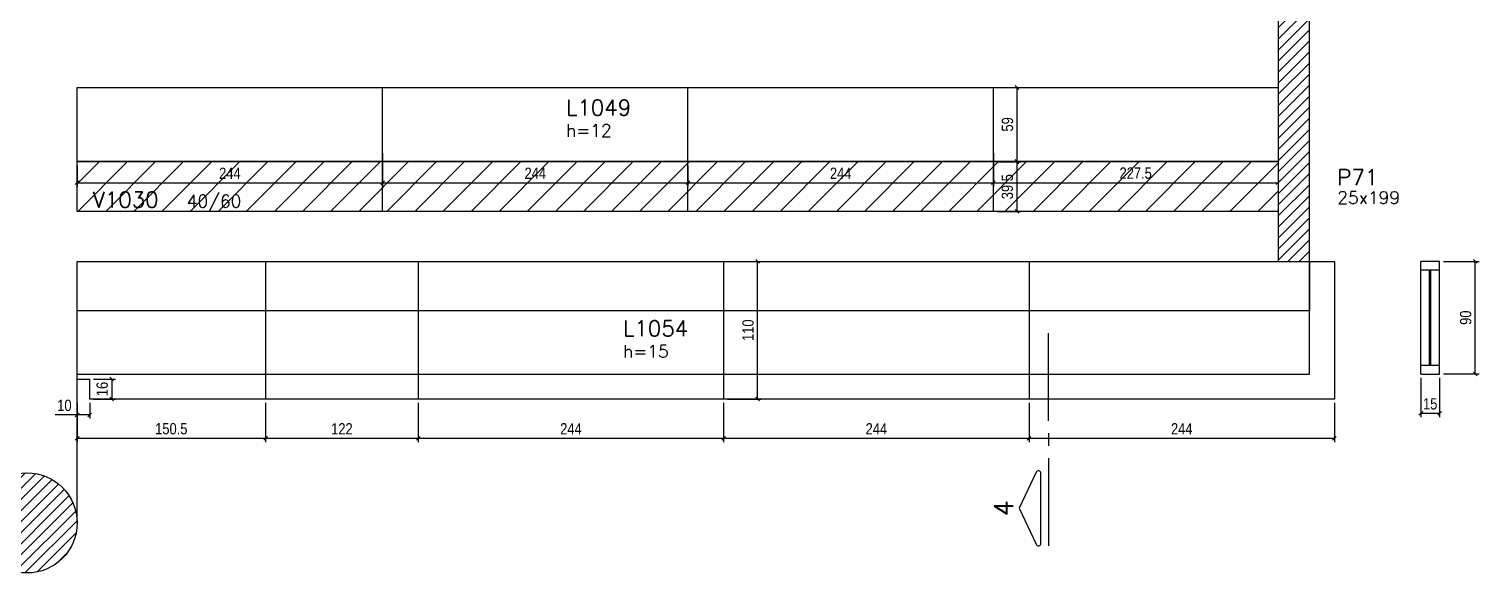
# Model space of a CAD drawing. Extents: x 1860 to 8661, y -614 to 3008.
# Drawn here: x 6152 to 7310, y 31 to 466 of the extents above; entities that cross this region are included whole.
import ezdxf
from ezdxf.enums import TextEntityAlignment as Align

# ---------------------------------------------------------------- set-up
doc = ezdxf.new("R2010")
doc.units = 0
doc.linetypes.add('DASHED', pattern=[0.75, 0.5, -0.25])
for name, color, linetype in [('242', 12, 'Continuous'), ('COTA', 241, 'Continuous'), ('F-AUX-RED', 1, 'Continuous'), ('F-CORTE-INDICAÇÃO', 4, 'Continuous'), ('F-LAJES', 3, 'Continuous'), ('F-LAJES-DIM', 2, 'Continuous'), ('F-LAJES-NOME', 4, 'Continuous'), ('F-PILARES-DIM', 172, 'Continuous'), ('F-PILARES-HACH', 174, 'Continuous'), ('F-PILARES-NOME', 170, 'Continuous'), ('F-PILARES-S', 170, 'Continuous'), ('F-VIGAS', 3, 'Continuous'), ('F-VIGAS-DIM', 2, 'Continuous'), ('F-VIGAS-NOME', 4, 'Continuous'), ('Painéis', 200, 'Continuous'), ('SARR_2.2x7', 40, 'Continuous')]:
    doc.layers.add(name, color=color, linetype=linetype)
doc.layers.add('Hachura', color=251, linetype='Continuous', lineweight=9)
doc.styles.add('COTA TECNICA-50', font='techl___.ttf', dxfattribs={"height": 9})
doc.styles.add('MCP', font='romans.shx')
doc.styles.add('ROMANS', font='romans.shx')
doc.dimstyles.new('COTA PAINEL-50', dxfattribs={"dimtxt": 9, "dimasz": 3, "dimexe": 3, "dimexo": 3, "dimgap": 3, "dimtad": 1, "dimdec": 1, "dimzin": 12, "dimdsep": 46, "dimtxsty": 'COTA TECNICA-50', "dimblk1": 'OBLIQUE', "dimblk2": 'OBLIQUE', "dimsah": 1, "dimcen": 0.9, "dimclrd": 4, "dimclre": 4, "dimclrt": 240, "dimadec": 1, "dimazin": 3, "dimtfac": 1, "dimtdec": 1, "dimtmove": 0, "dimatfit": 3, "dimfxl": 1, "dimtolj": 1, "dimtzin": 12, "dimarcsym": 0})
pattern_1 = [(45, (3915.0974, 555.858), (-4.419417, 4.419417), [])]

# ---------------------------------------------------------------- blocks, each defined once
blk = doc.blocks.new('*U8')
at = {"layer": 'F-CORTE-INDICAÇÃO'}
for p, q in [((-100, 0), (-170, 0)), ((-80, 0), (-90, 0)), ((-70, 0), (0, 0))]:
    blk.add_line(p, q, dxfattribs=at)
blk.add_lwpolyline([(-112, 6, 0.802585), (-111.2, 9.8), (-140, 23.3), (-168.8, 9.8, 0.802585), (-168, 6)], format="xyb", close=True, dxfattribs=at)
at = {"layer": 'F-CORTE-INDICAÇÃO', "style": 'ROMANS'}
blk.add_attdef('CORTE', text='', height=15, dxfattribs=at).set_placement((-140, 35.8), align=Align.MIDDLE_CENTER)
at = {"layer": 'F-CORTE-INDICAÇÃO', "color": 2, "style": 'ROMANS'}
blk.add_attdef('FOLHA', text='', height=12, dxfattribs=at).set_placement((-140, -10), align=Align.MIDDLE_CENTER)
blk = doc.blocks.new('_Oblique')
at = {"color": 0, "linetype": 'ByBlock', "lineweight": -2}
blk.add_line((-0.5, -0.5), (0.5, 0.5), dxfattribs=at)
blk = doc.blocks.new('*D244')
at = {"layer": 'COTA', "color": 4, "lineweight": -2, "transparency": 16777216}
for p, q in [((6434.1, 366.9), (6434.1, 340.3)), ((6190.1, 356.9), (6190.1, 340.3)), ((6190.1, 343.3), (6434.1, 343.3))]:
    blk.add_line(p, q, dxfattribs=at)
at = {"layer": 'Defpoints', "color": 0, "transparency": 16777216}
for p in [(6190.1, 359.9), (6434.1, 369.9), (6434.1, 343.3)]:
    blk.add_point(p, dxfattribs=at)
at = {"layer": 'COTA', "color": 4, "lineweight": -2, "transparency": 16777216, "xscale": 3, "yscale": 3, "zscale": 3, "rotation": 180}
blk.add_blockref('_Oblique', (6190.1, 343.3), dxfattribs=at)
at = {"layer": 'COTA', "color": 4, "lineweight": -2, "transparency": 16777216, "xscale": 3, "yscale": 3, "zscale": 3}
blk.add_blockref('_Oblique', (6434.1, 343.3), dxfattribs=at)
at = {"layer": 'COTA', "color": 240, "transparency": 16777216, "insert": (6312.1, 350.8), "char_height": 9, "attachment_point": 5, "style": 'COTA TECNICA-50'}
blk.add_mtext('\\A1;244', dxfattribs=at)
blk = doc.blocks.new('*D245')
at = {"layer": 'COTA', "color": 4, "lineweight": -2, "transparency": 16777216}
for p, q in [((6925.1, 419.4), (6944, 419.4)), ((6941, 360.4), (6941, 419.4)), ((6925.1, 360.4), (6944, 360.4))]:
    blk.add_line(p, q, dxfattribs=at)
at = {"layer": 'Defpoints', "color": 0, "transparency": 16777216}
for p in [(6922.1, 419.4), (6941, 419.4), (6922.1, 360.4)]:
    blk.add_point(p, dxfattribs=at)
at = {"layer": 'COTA', "color": 4, "lineweight": -2, "transparency": 16777216, "xscale": 3, "yscale": 3, "zscale": 3}
for p, rotation in [((6941, 419.4), 90), ((6941, 360.4), 270)]:
    blk.add_blockref('_Oblique', p, dxfattribs=dict(at, rotation=rotation))
at = {"layer": 'COTA', "color": 240, "transparency": 16777216, "insert": (6933.4, 389.9), "char_height": 9, "attachment_point": 5, "rotation": 90, "style": 'COTA TECNICA-50'}
blk.add_mtext('\\A1;59', dxfattribs=at)
blk = doc.blocks.new('*D246')
at = {"layer": 'COTA', "color": 4, "lineweight": -2, "transparency": 16777216}
for p, q in [((6925.1, 359.9), (6944, 359.9)), ((6941, 320.4), (6941, 359.9)), ((6925.1, 320.4), (6944, 320.4))]:
    blk.add_line(p, q, dxfattribs=at)
at = {"layer": 'Defpoints', "color": 0, "transparency": 16777216}
for p in [(6922.1, 359.9), (6941, 359.9), (6922.1, 320.4)]:
    blk.add_point(p, dxfattribs=at)
at = {"layer": 'COTA', "color": 4, "lineweight": -2, "transparency": 16777216, "xscale": 3, "yscale": 3, "zscale": 3}
for p, rotation in [((6941, 359.9), 90), ((6941, 320.4), 270)]:
    blk.add_blockref('_Oblique', p, dxfattribs=dict(at, rotation=rotation))
at = {"layer": 'COTA', "color": 240, "transparency": 16777216, "insert": (6933.3, 340.1), "char_height": 9, "attachment_point": 5, "rotation": 90, "style": 'COTA TECNICA-50'}
blk.add_mtext('\\A1;39.5', dxfattribs=at)
blk = doc.blocks.new('*D247')
at = {"layer": 'COTA', "color": 4, "lineweight": -2, "transparency": 16777216}
for p, q in [((6922.1, 366.9), (6922.1, 340.3)), ((7149.6, 356.9), (7149.6, 340.3)), ((6922.1, 343.3), (7149.6, 343.3))]:
    blk.add_line(p, q, dxfattribs=at)
at = {"layer": 'Defpoints', "color": 0, "transparency": 16777216}
for p in [(6922.1, 369.9), (7149.6, 359.9), (7149.6, 343.3)]:
    blk.add_point(p, dxfattribs=at)
at = {"layer": 'COTA', "color": 4, "lineweight": -2, "transparency": 16777216, "xscale": 3, "yscale": 3, "zscale": 3, "rotation": 180}
blk.add_blockref('_Oblique', (6922.1, 343.3), dxfattribs=at)
at = {"layer": 'COTA', "color": 4, "lineweight": -2, "transparency": 16777216, "xscale": 3, "yscale": 3, "zscale": 3}
blk.add_blockref('_Oblique', (7149.6, 343.3), dxfattribs=at)
at = {"layer": 'COTA', "color": 240, "transparency": 16777216, "insert": (7035.8, 350.9), "char_height": 9, "attachment_point": 5, "style": 'COTA TECNICA-50'}
blk.add_mtext('\\A1;227.5', dxfattribs=at)
blk = doc.blocks.new('*D248')
at = {"layer": 'COTA', "color": 4, "lineweight": -2, "transparency": 16777216}
for p, q in [((6203.1, 186.4), (6220.7, 186.4)), ((6217.7, 186.4), (6217.7, 170.4)), ((6203.1, 170.4), (6220.7, 170.4))]:
    blk.add_line(p, q, dxfattribs=at)
at = {"layer": 'Defpoints', "color": 0, "transparency": 16777216}
for p in [(6200.1, 186.4), (6200.1, 170.4), (6217.7, 170.4)]:
    blk.add_point(p, dxfattribs=at)
at = {"layer": 'COTA', "color": 4, "lineweight": -2, "transparency": 16777216, "xscale": 3, "yscale": 3, "zscale": 3}
for p, rotation in [((6217.7, 186.4), 90), ((6217.7, 170.4), 270)]:
    blk.add_blockref('_Oblique', p, dxfattribs=dict(at, rotation=rotation))
at = {"layer": 'COTA', "color": 240, "transparency": 16777216, "insert": (6210.1, 178.4), "char_height": 9, "attachment_point": 5, "rotation": 90, "style": 'COTA TECNICA-50'}
blk.add_mtext('\\A1;16', dxfattribs=at)
blk = doc.blocks.new('*D249')
at = {"layer": 'COTA', "color": 4, "lineweight": -2, "transparency": 16777216}
for p, q in [((6190.1, 167.4), (6190.1, 154.7)), ((6200.1, 167.4), (6200.1, 154.7)), ((6190.1, 157.7), (6172.6, 157.7)), ((6200.1, 157.7), (6190.1, 157.7))]:
    blk.add_line(p, q, dxfattribs=at)
at = {"layer": 'Defpoints', "color": 0, "transparency": 16777216}
for p in [(6190.1, 170.4), (6200.1, 170.4), (6190.1, 157.7)]:
    blk.add_point(p, dxfattribs=at)
at = {"layer": 'COTA', "color": 4, "lineweight": -2, "transparency": 16777216, "xscale": 3, "yscale": 3, "zscale": 3, "rotation": 180}
blk.add_blockref('_Oblique', (6190.1, 157.7), dxfattribs=at)
at = {"layer": 'COTA', "color": 4, "lineweight": -2, "transparency": 16777216, "xscale": 3, "yscale": 3, "zscale": 3}
blk.add_blockref('_Oblique', (6200.1, 157.7), dxfattribs=at)
at = {"layer": 'COTA', "color": 240, "transparency": 16777216, "insert": (6179.9, 165.3), "char_height": 9, "attachment_point": 5, "style": 'COTA TECNICA-50'}
blk.add_mtext('\\A1;10', dxfattribs=at)
blk = doc.blocks.new('*D401')
at = {"layer": 'COTA', "color": 4, "lineweight": -2, "transparency": 16777216}
for p, q in [((6434.1, 356.9), (6434.1, 340.3)), ((6678.1, 356.9), (6678.1, 340.3)), ((6434.1, 343.3), (6678.1, 343.3))]:
    blk.add_line(p, q, dxfattribs=at)
at = {"layer": 'Defpoints', "color": 0, "transparency": 16777216}
for p in [(6434.1, 359.9), (6678.1, 359.9), (6678.1, 343.3)]:
    blk.add_point(p, dxfattribs=at)
at = {"layer": 'COTA', "color": 4, "lineweight": -2, "transparency": 16777216, "xscale": 3, "yscale": 3, "zscale": 3, "rotation": 180}
blk.add_blockref('_Oblique', (6434.1, 343.3), dxfattribs=at)
at = {"layer": 'COTA', "color": 4, "lineweight": -2, "transparency": 16777216, "xscale": 3, "yscale": 3, "zscale": 3}
blk.add_blockref('_Oblique', (6678.1, 343.3), dxfattribs=at)
at = {"layer": 'COTA', "color": 240, "transparency": 16777216, "insert": (6556.1, 350.8), "char_height": 9, "attachment_point": 5, "style": 'COTA TECNICA-50'}
blk.add_mtext('\\A1;244', dxfattribs=at)
blk = doc.blocks.new('*D402')
at = {"layer": 'COTA', "color": 4, "lineweight": -2, "transparency": 16777216}
for p, q in [((6678.1, 356.9), (6678.1, 340.3)), ((6922.1, 356.9), (6922.1, 340.3)), ((6678.1, 343.3), (6922.1, 343.3))]:
    blk.add_line(p, q, dxfattribs=at)
at = {"layer": 'Defpoints', "color": 0, "transparency": 16777216}
for p in [(6678.1, 359.9), (6922.1, 359.9), (6922.1, 343.3)]:
    blk.add_point(p, dxfattribs=at)
at = {"layer": 'COTA', "color": 4, "lineweight": -2, "transparency": 16777216, "xscale": 3, "yscale": 3, "zscale": 3, "rotation": 180}
blk.add_blockref('_Oblique', (6678.1, 343.3), dxfattribs=at)
at = {"layer": 'COTA', "color": 4, "lineweight": -2, "transparency": 16777216, "xscale": 3, "yscale": 3, "zscale": 3}
blk.add_blockref('_Oblique', (6922.1, 343.3), dxfattribs=at)
at = {"layer": 'COTA', "color": 240, "transparency": 16777216, "insert": (6800.1, 350.8), "char_height": 9, "attachment_point": 5, "style": 'COTA TECNICA-50'}
blk.add_mtext('\\A1;244', dxfattribs=at)
blk = doc.blocks.new('*D403')
at = {"layer": 'COTA', "color": 4, "lineweight": -2, "transparency": 16777216}
for p, q in [((6709.6, 280.4), (6736.7, 280.4)), ((6733.7, 170.4), (6733.7, 280.4)), ((6709.6, 170.4), (6736.7, 170.4))]:
    blk.add_line(p, q, dxfattribs=at)
at = {"layer": 'Defpoints', "color": 0, "transparency": 16777216}
for p in [(6706.6, 280.4), (6733.7, 280.4), (6706.6, 170.4)]:
    blk.add_point(p, dxfattribs=at)
at = {"layer": 'COTA', "color": 4, "lineweight": -2, "transparency": 16777216, "xscale": 3, "yscale": 3, "zscale": 3}
for p, rotation in [((6733.7, 280.4), 90), ((6733.7, 170.4), 270)]:
    blk.add_blockref('_Oblique', p, dxfattribs=dict(at, rotation=rotation))
at = {"layer": 'COTA', "color": 240, "transparency": 16777216, "insert": (6726.1, 225.4), "char_height": 9, "attachment_point": 5, "rotation": 90, "style": 'COTA TECNICA-50'}
blk.add_mtext('\\A1;110', dxfattribs=at)
blk = doc.blocks.new('*D404')
at = {"layer": 'COTA', "color": 4, "lineweight": -2, "transparency": 16777216}
for p, q in [((6340.6, 167.4), (6340.6, 136)), ((6190.1, 158), (6190.1, 136)), ((6190.1, 139), (6340.6, 139))]:
    blk.add_line(p, q, dxfattribs=at)
at = {"layer": 'Defpoints', "color": 0, "transparency": 16777216}
for p in [(6340.6, 170.4), (6190.1, 161), (6340.6, 139)]:
    blk.add_point(p, dxfattribs=at)
at = {"layer": 'COTA', "color": 4, "lineweight": -2, "transparency": 16777216, "xscale": 3, "yscale": 3, "zscale": 3, "rotation": 180}
blk.add_blockref('_Oblique', (6190.1, 139), dxfattribs=at)
at = {"layer": 'COTA', "color": 4, "lineweight": -2, "transparency": 16777216, "xscale": 3, "yscale": 3, "zscale": 3}
blk.add_blockref('_Oblique', (6340.6, 139), dxfattribs=at)
at = {"layer": 'COTA', "color": 240, "transparency": 16777216, "insert": (6265.3, 146.6), "char_height": 9, "attachment_point": 5, "style": 'COTA TECNICA-50'}
blk.add_mtext('\\A1;150.5', dxfattribs=at)
blk = doc.blocks.new('*D405')
at = {"layer": 'COTA', "color": 4, "lineweight": -2, "transparency": 16777216}
for p, q in [((6340.6, 167.4), (6340.6, 136)), ((6462.6, 167.4), (6462.6, 136)), ((6340.6, 139), (6462.6, 139))]:
    blk.add_line(p, q, dxfattribs=at)
at = {"layer": 'Defpoints', "color": 0, "transparency": 16777216}
for p in [(6340.6, 170.4), (6462.6, 170.4), (6462.6, 139)]:
    blk.add_point(p, dxfattribs=at)
at = {"layer": 'COTA', "color": 4, "lineweight": -2, "transparency": 16777216, "xscale": 3, "yscale": 3, "zscale": 3, "rotation": 180}
blk.add_blockref('_Oblique', (6340.6, 139), dxfattribs=at)
at = {"layer": 'COTA', "color": 4, "lineweight": -2, "transparency": 16777216, "xscale": 3, "yscale": 3, "zscale": 3}
blk.add_blockref('_Oblique', (6462.6, 139), dxfattribs=at)
at = {"layer": 'COTA', "color": 240, "transparency": 16777216, "insert": (6401.6, 146.6), "char_height": 9, "attachment_point": 5, "style": 'COTA TECNICA-50'}
blk.add_mtext('\\A1;122', dxfattribs=at)
blk = doc.blocks.new('*D406')
at = {"layer": 'COTA', "color": 4, "lineweight": -2, "transparency": 16777216}
for p, q in [((6462.6, 167.4), (6462.6, 136)), ((6706.6, 167.4), (6706.6, 136)), ((6462.6, 139), (6706.6, 139))]:
    blk.add_line(p, q, dxfattribs=at)
at = {"layer": 'Defpoints', "color": 0, "transparency": 16777216}
for p in [(6462.6, 170.4), (6706.6, 170.4), (6706.6, 139)]:
    blk.add_point(p, dxfattribs=at)
at = {"layer": 'COTA', "color": 4, "lineweight": -2, "transparency": 16777216, "xscale": 3, "yscale": 3, "zscale": 3, "rotation": 180}
blk.add_blockref('_Oblique', (6462.6, 139), dxfattribs=at)
at = {"layer": 'COTA', "color": 4, "lineweight": -2, "transparency": 16777216, "xscale": 3, "yscale": 3, "zscale": 3}
blk.add_blockref('_Oblique', (6706.6, 139), dxfattribs=at)
at = {"layer": 'COTA', "color": 240, "transparency": 16777216, "insert": (6584.6, 146.6), "char_height": 9, "attachment_point": 5, "style": 'COTA TECNICA-50'}
blk.add_mtext('\\A1;244', dxfattribs=at)
blk = doc.blocks.new('*D407')
at = {"layer": 'COTA', "color": 4, "lineweight": -2, "transparency": 16777216}
for p, q in [((6706.6, 167.4), (6706.6, 136)), ((6950.6, 167.4), (6950.6, 136)), ((6706.6, 139), (6950.6, 139))]:
    blk.add_line(p, q, dxfattribs=at)
at = {"layer": 'Defpoints', "color": 0, "transparency": 16777216}
for p in [(6706.6, 170.4), (6950.6, 170.4), (6950.6, 139)]:
    blk.add_point(p, dxfattribs=at)
at = {"layer": 'COTA', "color": 4, "lineweight": -2, "transparency": 16777216, "xscale": 3, "yscale": 3, "zscale": 3, "rotation": 180}
blk.add_blockref('_Oblique', (6706.6, 139), dxfattribs=at)
at = {"layer": 'COTA', "color": 4, "lineweight": -2, "transparency": 16777216, "xscale": 3, "yscale": 3, "zscale": 3}
blk.add_blockref('_Oblique', (6950.6, 139), dxfattribs=at)
at = {"layer": 'COTA', "color": 240, "transparency": 16777216, "insert": (6828.6, 146.6), "char_height": 9, "attachment_point": 5, "style": 'COTA TECNICA-50'}
blk.add_mtext('\\A1;244', dxfattribs=at)
blk = doc.blocks.new('*D408')
at = {"layer": 'COTA', "color": 4, "lineweight": -2, "transparency": 16777216}
for p, q in [((6950.6, 167.4), (6950.6, 136)), ((7194.6, 167.4), (7194.6, 136)), ((6950.6, 139), (7194.6, 139))]:
    blk.add_line(p, q, dxfattribs=at)
at = {"layer": 'Defpoints', "color": 0, "transparency": 16777216}
for p in [(6950.6, 170.4), (7194.6, 170.4), (7194.6, 139)]:
    blk.add_point(p, dxfattribs=at)
at = {"layer": 'COTA', "color": 4, "lineweight": -2, "transparency": 16777216, "xscale": 3, "yscale": 3, "zscale": 3, "rotation": 180}
blk.add_blockref('_Oblique', (6950.6, 139), dxfattribs=at)
at = {"layer": 'COTA', "color": 4, "lineweight": -2, "transparency": 16777216, "xscale": 3, "yscale": 3, "zscale": 3}
blk.add_blockref('_Oblique', (7194.6, 139), dxfattribs=at)
at = {"layer": 'COTA', "color": 240, "transparency": 16777216, "insert": (7072.6, 146.6), "char_height": 9, "attachment_point": 5, "style": 'COTA TECNICA-50'}
blk.add_mtext('\\A1;244', dxfattribs=at)
blk = doc.blocks.new('*D579')
at = {"layer": 'COTA', "color": 4, "lineweight": -2, "transparency": 16777216}
for p, q in [((7281.6, 280.4), (7310.1, 280.4)), ((7307.1, 190.4), (7307.1, 280.4)), ((7281.6, 190.4), (7310.1, 190.4))]:
    blk.add_line(p, q, dxfattribs=at)
at = {"layer": 'Defpoints', "color": 0, "transparency": 16777216}
for p in [(7278.6, 280.4), (7307.1, 280.4), (7278.6, 190.4)]:
    blk.add_point(p, dxfattribs=at)
at = {"layer": 'COTA', "color": 4, "lineweight": -2, "transparency": 16777216, "xscale": 3, "yscale": 3, "zscale": 3}
for p, rotation in [((7307.1, 280.4), 90), ((7307.1, 190.4), 270)]:
    blk.add_blockref('_Oblique', p, dxfattribs=dict(at, rotation=rotation))
at = {"layer": 'COTA', "color": 240, "transparency": 16777216, "insert": (7299.5, 235.4), "char_height": 9, "attachment_point": 5, "rotation": 90, "style": 'COTA TECNICA-50'}
blk.add_mtext('\\A1;90', dxfattribs=at)
blk = doc.blocks.new('*D580')
at = {"layer": 'COTA', "color": 4, "lineweight": -2, "transparency": 16777216}
for p, q in [((7263.6, 187.4), (7263.6, 155.9)), ((7278.6, 187.4), (7278.6, 155.9)), ((7278.6, 158.9), (7263.6, 158.9))]:
    blk.add_line(p, q, dxfattribs=at)
at = {"layer": 'Defpoints', "color": 0, "transparency": 16777216}
for p in [(7263.6, 190.4), (7278.6, 190.4), (7263.6, 158.9)]:
    blk.add_point(p, dxfattribs=at)
at = {"layer": 'COTA', "color": 4, "lineweight": -2, "transparency": 16777216, "xscale": 3, "yscale": 3, "zscale": 3, "rotation": 180}
blk.add_blockref('_Oblique', (7263.6, 158.9), dxfattribs=at)
at = {"layer": 'COTA', "color": 4, "lineweight": -2, "transparency": 16777216, "xscale": 3, "yscale": 3, "zscale": 3}
blk.add_blockref('_Oblique', (7278.6, 158.9), dxfattribs=at)
at = {"layer": 'COTA', "color": 240, "transparency": 16777216, "insert": (7271.1, 166.5), "char_height": 9, "attachment_point": 5, "style": 'COTA TECNICA-50'}
blk.add_mtext('\\A1;15', dxfattribs=at)

msp = doc.modelspace()

# ---------------------------------------------------------------- hatches: boundary and pattern name
at = {"layer": 'F-PILARES-HACH', "linetype": 'Continuous'}
h = msp.add_hatch(dxfattribs=at)
h.set_pattern_fill('ANSI31', color=256, scale=50, style=0)
h.set_pattern_definition(pattern_1)
h.paths.add_polyline_path([(7149.6, 280.36), (7174.6, 280.36), (7174.6, 479.36), (7149.6, 479.36)], flags=16)
h = msp.add_hatch(dxfattribs=at)
h.set_pattern_fill('ANSI31', color=256, scale=50)
h.set_pattern_definition(pattern_1)
edge = h.paths.add_edge_path()
edge.add_arc((6150.1, 71.36), 40, 0, 360)
at = {"layer": 'Hachura', "linetype": 'ByBlock'}
h = msp.add_hatch(dxfattribs=at)
h.set_pattern_fill('ANSI31', color=256, scale=5)
h.set_pattern_definition([(45, (-236.451, 0), (-11.22532, 11.22532), [])])
h.paths.add_polyline_path([(6922.1, 359.86), (6922.1, 320.36), (7149.6, 320.36), (7149.6, 359.86)])
h.paths.add_polyline_path([(6678.1, 359.86), (6678.1, 320.36), (6922.1, 320.36), (6922.1, 359.86)])
h.paths.add_polyline_path([(6678.1, 320.36), (6678.1, 359.86), (6434.1, 359.86), (6434.1, 320.36)])
h.paths.add_polyline_path([(6434.1, 320.36), (6434.1, 359.86), (6190.1, 359.86), (6190.1, 320.36)])

# ---------------------------------------------------------------- linework, layer by layer
at = {"layer": '242', "linetype": 'Continuous'}
msp.add_line((7162.1, 379.86), (7162.1, 379.86), dxfattribs=at)
at = {"layer": 'F-AUX-RED', "linetype": 'DASHED'}
msp.add_lwpolyline([(6190.1, 280.36), (7174.6, 280.36), (7174.6, 240.86), (7174.6, 240.86), (6190.1, 240.86)], close=True, dxfattribs=at)
at = {"layer": 'F-LAJES', "linetype": 'Continuous'}
for p, q in [((7174.6, 190.36), (7174.6, 280.36)), ((6190.1, 190.36), (7174.6, 190.36))]:
    msp.add_line(p, q, dxfattribs=at)
at = {"layer": 'F-PILARES-S', "linetype": 'Continuous'}
msp.add_lwpolyline([(7149.6, 280.36), (7174.6, 280.36), (7174.6, 479.36), (7149.6, 479.36), (7149.6, 280.36)], dxfattribs=at)
msp.add_circle((6150.1, 71.36), 40, dxfattribs=at)
at = {"layer": 'F-VIGAS'}
for points in [[(6190.1, 320.36), (6190.1, 419.36)], [(6190.1, 419.36), (6485.1, 419.36)], [(6485.1, 419.36), (6825.1, 419.36)], [(6825.1, 419.36), (7149.6, 419.36)], [(7149.6, 320.36), (6190.1, 320.36)], [(6190.1, 71.36), (6190.1, 280.36)], [(6190.1, 280.36), (7149.6, 280.36)]]:
    msp.add_lwpolyline(points, dxfattribs=at)
at = {"layer": 'Painéis'}
for p, q in [((6190.1, 186.36), (6190.1, 280.36)), ((6190.1, 280.36), (7194.6, 280.36)), ((6340.6, 280.36), (6340.6, 170.36)), ((6462.6, 280.36), (6462.6, 170.36)), ((6706.6, 280.36), (6706.6, 170.36)), ((6950.6, 280.36), (6950.6, 170.36)), ((7194.6, 280.36), (7194.6, 170.36)), ((7263.57, 190.36), (7263.57, 280.36)), ((7278.57, 280.36), (7263.57, 280.36)), ((7278.57, 190.36), (7278.57, 280.36)), ((6190.1, 186.36), (6200.1, 186.36)), ((6200.1, 170.36), (6200.1, 186.36)), ((7263.57, 190.36), (7278.57, 190.36)), ((7194.6, 170.36), (6200.1, 170.36))]:
    msp.add_line(p, q, dxfattribs=at)
for points in [[(6434.1, 320.36), (6434.1, 419.36)], [(6678.1, 320.36), (6678.1, 419.36)], [(6922.1, 320.36), (6922.1, 419.36)], [(7149.6, 360.36), (6190.1, 360.36)], [(7149.6, 359.86), (6190.1, 359.86)]]:
    msp.add_lwpolyline(points, dxfattribs=at)
at = {"layer": 'SARR_2.2x7'}
for p, q in [((7278.57, 273.36), (7263.57, 273.36)), ((7270.57, 197.36), (7270.57, 273.36)), ((7271.57, 197.36), (7271.57, 273.36)), ((7263.57, 197.36), (7278.57, 197.36))]:
    msp.add_line(p, q, dxfattribs=at)

# ---------------------------------------------------------------- block references
at = {"layer": 'F-CORTE-INDICAÇÃO', "linetype": 'Continuous'}
ref = msp.add_blockref('*U8', (6966.07, 223.1), dxfattribs=dict(at, rotation=90))
ref.add_attrib('CORTE', '4', dxfattribs={"height": 15, "rotation": 90, "style": 'ROMANS'}).set_placement((6930.31, 83.1), align=Align.MIDDLE_CENTER)

# ---------------------------------------------------------------- texts
at = {"layer": 'F-LAJES-DIM', "linetype": 'Continuous', "style": 'MCP'}
for s, p in [('h=12', (6580.69, 380.02)), ('h=15', (6626.28, 203.56))]:
    msp.add_text(s, height=10, dxfattribs=at).set_placement(p)
at = {"layer": 'F-LAJES-NOME', "linetype": 'Continuous', "style": 'MCP'}
for s, p in [('L1049', (6580.69, 397.02)), ('L1054', (6626.28, 220.56))]:
    msp.add_text(s, height=12.5, dxfattribs=at).set_placement(p)
at = {"layer": 'F-PILARES-DIM', "linetype": 'Continuous', "style": 'MCP'}
msp.add_text('25x199', height=10, dxfattribs=at).set_placement((7196.87, 326.38))
at = {"layer": 'F-PILARES-NOME', "linetype": 'Continuous', "style": 'MCP'}
msp.add_text('P71', height=12.5, dxfattribs=at).set_placement((7196.87, 341.38))
at = {"layer": 'F-VIGAS-DIM', "linetype": 'Continuous', "style": 'MCP'}
msp.add_text('40/60', height=10, dxfattribs=at).set_placement((6277.6, 323.48))
at = {"layer": 'F-VIGAS-NOME', "linetype": 'Continuous', "style": 'MCP'}
msp.add_text('V1030', height=12.5, dxfattribs=at).set_placement((6202.6, 323.48))

# ---------------------------------------------------------------- dimensions: what is measured, and where the dimension line sits
at = {"layer": 'COTA'}
for base, p1, p2, picture, middle in [((6941.05, 419.36), (6922.1, 360.36), (6922.1, 419.36), '*D245', (6933.42, 389.86)), ((6941.05, 359.86), (6922.1, 320.36), (6922.1, 359.86), '*D246', (6933.32, 340.11)), ((6733.71, 280.36), (6706.6, 170.36), (6706.6, 280.36), '*D403', (6726.12, 225.36)), ((7307.09, 280.36), (7278.57, 190.36), (7278.57, 280.36), '*D579', (7299.48, 235.36)), ((6217.72, 170.36), (6200.1, 186.36), (6200.1, 170.36), '*D248', (6210.12, 178.36))]:
    dim = msp.add_linear_dim(base=base, p1=p1, p2=p2, angle=90, dimstyle='COTA PAINEL-50', dxfattribs=at)
    dim.commit()
    dim.dimension.update_dxf_attribs({"geometry": picture, "text_midpoint": middle})
for base, p1, p2, picture, middle in [((6434.1, 343.28), (6190.1, 359.86), (6434.1, 369.86), '*D244', (6312.1, 350.85)), ((6678.1, 343.28), (6434.1, 359.86), (6678.1, 359.86), '*D401', (6556.1, 350.85)), ((7263.57, 158.86), (7278.57, 190.36), (7263.57, 190.36), '*D580', (7271.07, 166.46)), ((6190.1, 157.67), (6200.1, 170.36), (6190.1, 170.36), '*D249', (6179.85, 165.26)), ((6340.6, 139), (6190.1, 161.01), (6340.6, 170.36), '*D404', (6265.35, 146.6))]:
    dim = msp.add_linear_dim(base=base, p1=p1, p2=p2, dimstyle='COTA PAINEL-50', dxfattribs=at)
    dim.commit()
    dim.dimension.update_dxf_attribs({"geometry": picture, "text_midpoint": middle})
for base, p1, p2, picture, middle in [((6922.1, 343.28), (6678.1, 359.86), (6922.1, 359.86), '*D402', (6800.1, 350.85)), ((7149.6, 343.28), (6922.1, 369.86), (7149.6, 359.86), '*D247', (7035.85, 350.88)), ((6462.6, 139), (6340.6, 170.36), (6462.6, 170.36), '*D405', (6401.6, 146.55)), ((6706.6, 139), (6462.6, 170.36), (6706.6, 170.36), '*D406', (6584.6, 146.57)), ((6950.6, 139), (6706.6, 170.36), (6950.6, 170.36), '*D407', (6828.6, 146.57)), ((7194.6, 139), (6950.6, 170.36), (7194.6, 170.36), '*D408', (7072.6, 146.57))]:
    dim = msp.add_linear_dim(base=base, p1=p1, p2=p2, dimstyle='COTA PAINEL-50', override={"dimtmove": 1}, dxfattribs=at)
    dim.commit()
    dim.dimension.update_dxf_attribs({"geometry": picture, "text_midpoint": middle})

doc.saveas('drawing.dxf')
